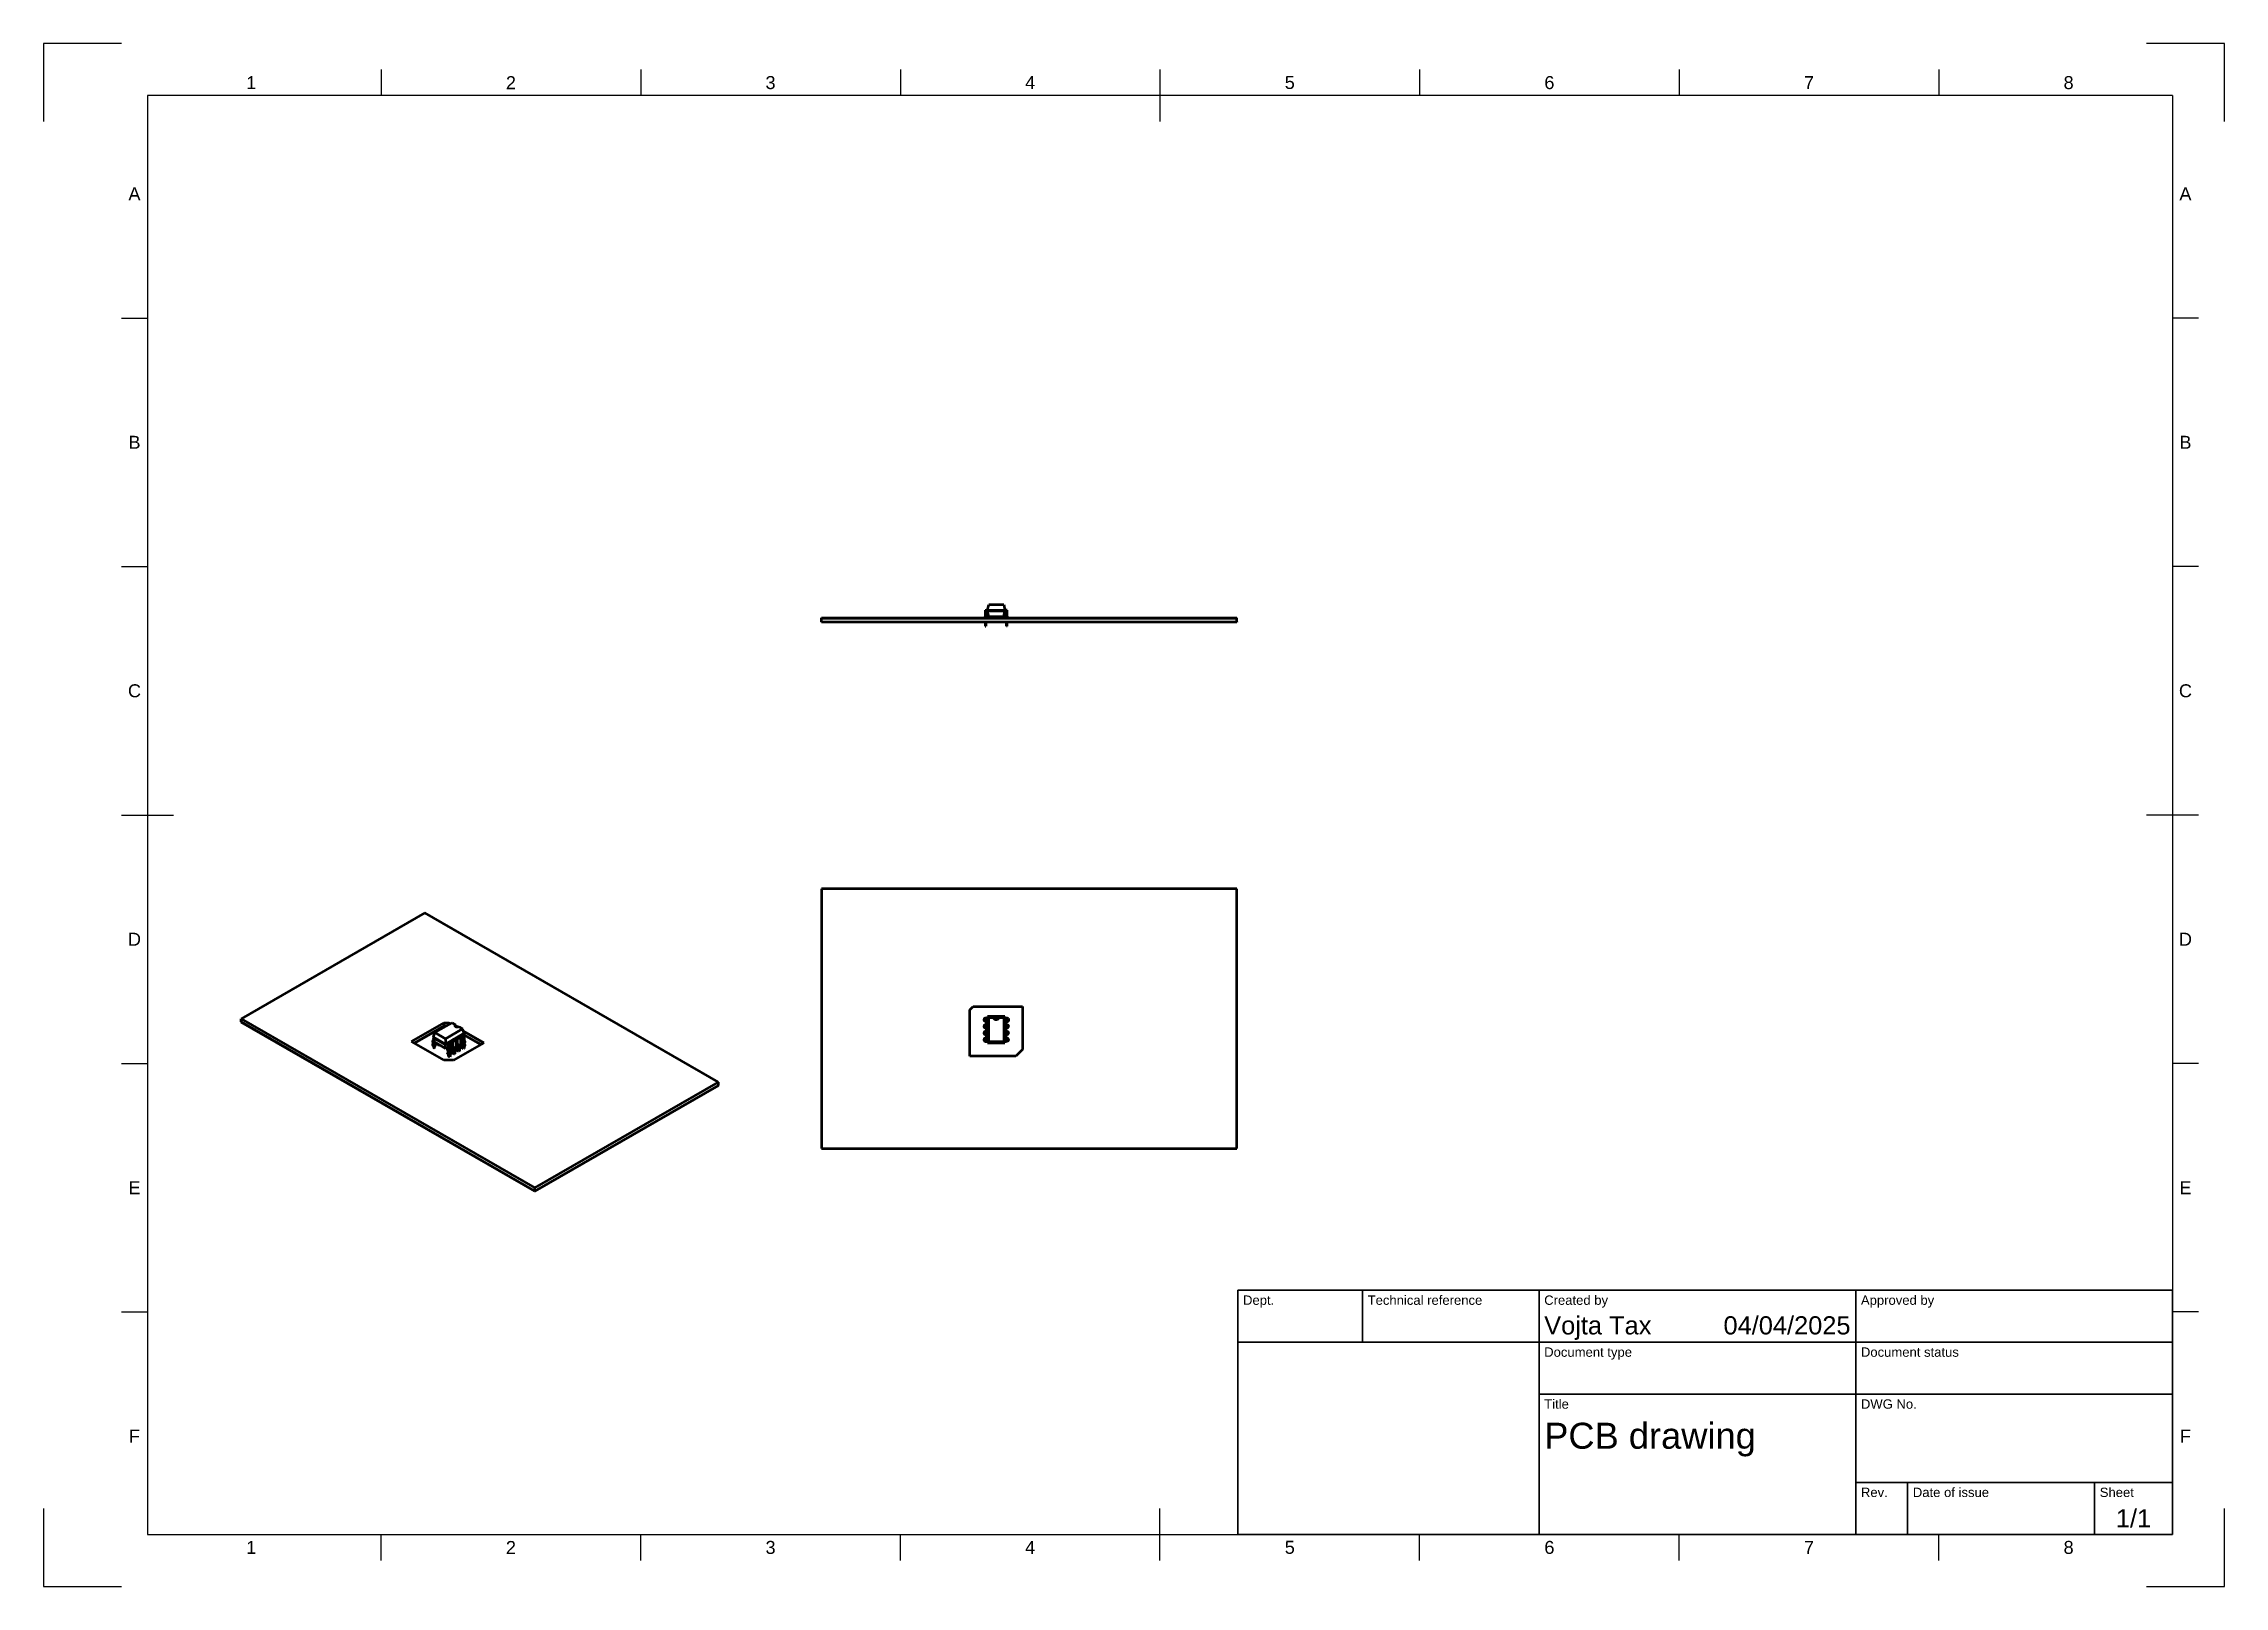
# Model space of a CAD drawing. Header units: millimetres. Extents: x 0 to 420, y 0 to 297.
import ezdxf
from ezdxf.enums import TextEntityAlignment as Align

# ---------------------------------------------------------------- set-up
doc = ezdxf.new("R2010")
doc.units = ezdxf.units.MM
doc.header["$LTSCALE"] = 0.75
for name, color, linetype, lineweight in [('BORDER', 7, 'Continuous', 25), ('TITLEBLOCK', 7, 'Continuous', 35), ('Visible', 7, 'Continuous', 50)]:
    doc.layers.add(name, color=color, linetype=linetype, lineweight=lineweight)
doc.styles.add('FusionTitle', font='arial.ttf')

# ---------------------------------------------------------------- blocks, each defined once
blk = doc.blocks.new('ISO_A3_SHEET')
at = {"layer": 'BORDER'}
for p, q in [((65, 292), (65, 287)), ((115, 292), (115, 287)), ((165, 292), (165, 287)), ((215, 292), (215, 282)), ((265, 292), (265, 287)), ((315, 292), (315, 287)), ((365, 292), (365, 287)), ((410, 287), (20, 287)), ((20, 287), (20, 10)), ((410, 287), (410, 10)), ((15, 244.16666), (20, 244.16666)), ((415, 244.16666), (410, 244.16666)), ((15, 196.33333), (20, 196.33333)), ((415, 196.33333), (410, 196.33333)), ((15, 148.5), (25, 148.5)), ((415, 148.5), (405, 148.5)), ((15, 100.66667), (20, 100.66667)), ((415, 100.66667), (410, 100.66667)), ((15, 52.83334), (20, 52.83334)), ((415, 52.83334), (410, 52.83334)), ((215, 5), (215, 15)), ((20, 10), (410, 10)), ((65, 5), (65, 10)), ((115, 5), (115, 10)), ((165, 5), (165, 10)), ((265, 5), (265, 10)), ((315, 5), (315, 10)), ((365, 5), (365, 10))]:
    blk.add_line(p, q, dxfattribs=at)
at = {"layer": 'Defpoints'}
for p, q in [((15, 297), (0, 297)), ((0, 297), (0, 282)), ((420, 297), (405, 297)), ((420, 282), (420, 297)), ((0, 15), (0, 0)), ((420, 0), (420, 15)), ((0, 0), (15, 0)), ((405, 0), (420, 0))]:
    blk.add_line(p, q, dxfattribs=at)
at = {"layer": 'BORDER', "style": 'FusionTitle'}
for s, p in [('1', (40, 289.5)), ('2', (90, 289.5)), ('3', (140, 289.5)), ('4', (190, 289.5)), ('5', (240, 289.5)), ('6', (290, 289.5)), ('7', (340, 289.5)), ('8', (390, 289.5)), ('A', (17.5, 268.08333)), ('A', (412.5, 268.08333)), ('B', (17.5, 220.25)), ('B', (412.5, 220.25)), ('C', (17.5, 172.41667)), ('C', (412.5, 172.41667)), ('D', (17.5, 124.58334)), ('D', (412.5, 124.58334)), ('E', (17.5, 76.75001)), ('E', (412.5, 76.75001)), ('F', (17.5, 28.91668)), ('F', (412.5, 28.91668)), ('1', (40, 7.5)), ('2', (90, 7.5)), ('3', (140, 7.5)), ('4', (190, 7.5)), ('5', (240, 7.5)), ('6', (290, 7.5)), ('7', (340, 7.5)), ('8', (390, 7.5))]:
    blk.add_text(s, height=2.5, dxfattribs=at).set_placement(p, align=Align.MIDDLE)
blk = doc.blocks.new('ISO_TITLEBLOCK')
at = {"layer": 'TITLEBLOCK'}
for p, q in [((0, 47), (-180, 47)), ((-180, 47), (-180, 0)), ((-156, 37), (-156, 47)), ((-122, 0), (-122, 47)), ((-61, 0), (-61, 47)), ((0, 0), (0, 47)), ((-180, 37), (0, 37)), ((-122, 27), (0, 27)), ((-61, 10), (0, 10)), ((-51, 0), (-51, 10)), ((-15, 0), (-15, 10)), ((-180, 0), (0, 0))]:
    blk.add_line(p, q, dxfattribs=at)
at = {"layer": 'TITLEBLOCK', "style": 'FusionTitle'}
for s, p in [('Dept.', (-179, 46)), ('Technical reference', (-155, 46)), ('Created by', (-121, 46)), ('Approved by', (-60, 46)), ('Document type', (-121, 36)), ('Document status', (-60, 36)), ('Title', (-121, 26)), ('DWG No.', (-60, 26)), ('Rev.', (-60, 9)), ('Date of issue', (-50, 9)), ('Sheet', (-14, 9))]:
    blk.add_text(s, height=1.8, dxfattribs=at).set_placement(p, align=Align.TOP_LEFT)
for tag, height, p in [('DEPT', 3.5, (-179, 42)), ('TECHNICAL_REFERENCE', 3.5, (-155, 42)), ('CREATED_BY', 3.5, (-121, 42)), ('APPROVED_BY', 3.5, (-60, 42)), ('DOCUMENT_TYPE', 3.5, (-121, 32)), ('DOCUMENT_STATUS', 3.5, (-60, 32)), ('TITLE_1', 5, (-121, 21.5)), ('TITLE_2', 5, (-121, 14)), ('TITLE_3', 5, (-121, 6.5)), ('DATE_OF_ISSUE', 3.5, (-50, 5))]:
    blk.add_attdef(tag, text='', height=height, dxfattribs=at).set_placement(p, align=Align.TOP_LEFT)
for tag, p in [('CREATED_DATE', (-62, 42)), ('APPROVED_DATE', (-0.99, 42))]:
    blk.add_attdef(tag, text='', height=3.5, dxfattribs=at).set_placement(p, align=Align.TOP_RIGHT)
for tag, height, p in [('DRAWING_NUMBER', 5, (-30.5, 19.75)), ('REV', 3.5, (-56, 4.85)), ('SHEET', 3.5, (-7.5, 4.85))]:
    blk.add_attdef(tag, text='', height=height, dxfattribs=at).set_placement(p, align=Align.TOP_CENTER)

msp = doc.modelspace()

# ---------------------------------------------------------------- linework, layer by layer
at = {"layer": 'Visible', "extrusion": (0, 1, 0)}
for p, q in [((149.80723, 186.442256), (229.80723, 186.442256)), ((149.80723, 186.416006), (149.80723, 186.442256)), ((149.80723, 186.416006), (229.80723, 186.416006)), ((149.80723, 185.666006), (149.80723, 186.416006)), ((149.80723, 186.416006), (229.80723, 186.416006)), ((149.80723, 185.666006), (229.80723, 185.666006)), ((149.80723, 185.666006), (229.80723, 185.666006)), ((149.80723, 185.666006), (149.80723, 185.639756)), ((229.80723, 185.639756), (149.80723, 185.639756)), ((181.414252, 186.451006), (181.050313, 186.451006)), ((181.050313, 186.442256), (181.050313, 186.451006)), ((181.050313, 185.631006), (181.050313, 185.639756)), ((181.414252, 185.631006), (181.050313, 185.631006)), ((181.33473, 187.902256), (181.81223, 187.902256)), ((181.33473, 187.902256), (181.33473, 186.451006)), ((181.33473, 185.631006), (181.33473, 185.027256)), ((181.33473, 185.027256), (181.45973, 185.027256)), ((181.33473, 185.027256), (181.33473, 184.852256)), ((181.33473, 184.852256), (181.45973, 184.852256)), ((181.414252, 186.451006), (181.448133, 186.451006)), ((181.414252, 186.442256), (181.414252, 186.451006)), ((181.414252, 185.631006), (181.414252, 185.639756)), ((181.414252, 185.631006), (181.448133, 185.631006)), ((181.448133, 186.442256), (181.448133, 186.451006)), ((181.744147, 186.451006), (181.448133, 186.451006)), ((181.448133, 185.631006), (181.448133, 185.639756)), ((181.744147, 185.631006), (181.448133, 185.631006)), ((181.81223, 187.777256), (181.45973, 187.777256)), ((181.45973, 187.777256), (181.45973, 186.451006)), ((181.45973, 185.631006), (181.45973, 185.027256)), ((181.45973, 185.027256), (181.45973, 184.852256)), ((181.744147, 186.442256), (181.744147, 186.451006)), ((181.744147, 185.631006), (181.744147, 185.639756)), ((181.81223, 187.933506), (182.01223, 188.982256)), ((181.81223, 187.933506), (181.81223, 187.746006)), ((181.81223, 187.933506), (185.11223, 187.933506)), ((182.01223, 186.697256), (181.81223, 187.746006)), ((185.11223, 187.746006), (181.81223, 187.746006)), ((184.91223, 188.982256), (182.01223, 188.982256)), ((182.01223, 186.697256), (184.91223, 186.697256)), ((184.91223, 188.982256), (185.11223, 187.933506)), ((184.91223, 186.697256), (185.11223, 187.746006)), ((185.11223, 187.933506), (185.11223, 187.746006)), ((185.58973, 187.902256), (185.11223, 187.902256)), ((185.11223, 187.777256), (185.46473, 187.777256)), ((185.544252, 186.451006), (185.180313, 186.451006)), ((185.180313, 186.442256), (185.180313, 186.451006)), ((185.180313, 185.631006), (185.180313, 185.639756)), ((185.544252, 185.631006), (185.180313, 185.631006)), ((185.46473, 186.451006), (185.46473, 187.777256)), ((185.46473, 185.027256), (185.46473, 185.631006)), ((185.58973, 185.027256), (185.46473, 185.027256)), ((185.46473, 184.852256), (185.46473, 185.027256)), ((185.58973, 184.852256), (185.46473, 184.852256)), ((185.544252, 186.451006), (185.578133, 186.451006)), ((185.544252, 186.442256), (185.544252, 186.451006)), ((185.544252, 185.631006), (185.544252, 185.639756)), ((185.544252, 185.631006), (185.578133, 185.631006)), ((185.578133, 186.442256), (185.578133, 186.451006)), ((185.874147, 186.451006), (185.578133, 186.451006)), ((185.578133, 185.631006), (185.578133, 185.639756)), ((185.874147, 185.631006), (185.578133, 185.631006)), ((185.58973, 186.451006), (185.58973, 187.902256)), ((185.58973, 185.027256), (185.58973, 185.631006)), ((185.58973, 184.852256), (185.58973, 185.027256)), ((185.874147, 186.442256), (185.874147, 186.451006)), ((185.874147, 185.631006), (185.874147, 185.639756)), ((229.80723, 186.416006), (229.80723, 186.442256)), ((229.80723, 185.666006), (229.80723, 186.416006)), ((229.80723, 185.666006), (229.80723, 185.639756))]:
    msp.add_line(p, q, dxfattribs=at)
at = {"layer": 'Visible'}
for p, q in [((229.80723, 134.301373), (149.80723, 134.301373)), ((149.80723, 134.301373), (149.80723, 84.301373)), ((229.80723, 84.301373), (229.80723, 134.301373)), ((178.38223, 110.971373), (179.01723, 111.606373)), ((178.38223, 102.081373), (178.38223, 110.971373)), ((179.01723, 111.606373), (188.54223, 111.606373)), ((185.11223, 109.701373), (181.81223, 109.701373)), ((181.81223, 109.701373), (182.01223, 109.501373)), ((181.81223, 109.701373), (181.81223, 104.621373)), ((182.01223, 109.501373), (182.964736, 109.501373)), ((182.01223, 104.821373), (182.01223, 109.501373)), ((182.962241, 109.548096), (183.962219, 109.548096)), ((183.959724, 109.501373), (184.91223, 109.501373)), ((185.11223, 109.701373), (184.91223, 109.501373)), ((184.91223, 109.501373), (184.91223, 104.821373)), ((185.11223, 104.621373), (185.11223, 109.701373)), ((188.54223, 111.606373), (188.54223, 103.351373)), ((181.33473, 109.198873), (181.81223, 109.198873)), ((181.33473, 109.198873), (181.33473, 108.668873)), ((181.33473, 108.668873), (181.81223, 108.668873)), ((181.33473, 108.193873), (181.81223, 108.193873)), ((181.33473, 108.193873), (181.33473, 107.398873)), ((181.33473, 107.398873), (181.81223, 107.398873)), ((181.33473, 106.923873), (181.81223, 106.923873)), ((181.33473, 106.923873), (181.33473, 106.128873)), ((181.33473, 106.128873), (181.81223, 106.128873)), ((181.33473, 105.653873), (181.81223, 105.653873)), ((181.33473, 105.653873), (181.33473, 105.123873)), ((181.33473, 105.123873), (181.81223, 105.123873)), ((185.58973, 109.198873), (185.11223, 109.198873)), ((185.58973, 108.668873), (185.11223, 108.668873)), ((185.58973, 108.193873), (185.11223, 108.193873)), ((185.58973, 107.398873), (185.11223, 107.398873)), ((185.58973, 106.923873), (185.11223, 106.923873)), ((185.58973, 106.128873), (185.11223, 106.128873)), ((185.58973, 105.653873), (185.11223, 105.653873)), ((185.58973, 105.123873), (185.11223, 105.123873)), ((185.58973, 108.668873), (185.58973, 109.198873)), ((185.58973, 107.398873), (185.58973, 108.193873)), ((185.58973, 106.128873), (185.58973, 106.923873)), ((185.58973, 105.123873), (185.58973, 105.653873)), ((187.27223, 102.081373), (178.38223, 102.081373)), ((181.414252, 104.909873), (181.448133, 104.913211)), ((181.81223, 104.621373), (182.01223, 104.821373)), ((181.81223, 104.621373), (185.11223, 104.621373)), ((184.91223, 104.821373), (182.01223, 104.821373)), ((184.91223, 104.821373), (185.11223, 104.621373)), ((185.544252, 104.909873), (185.578133, 104.913211)), ((188.54223, 103.351373), (187.27223, 102.081373)), ((149.80723, 84.301373), (229.80723, 84.301373))]:
    msp.add_line(p, q, dxfattribs=at)
at = {"layer": 'Visible', "extrusion": (0, 0.817547, 0.575862)}
for p, q in [((73.416596, 129.650732), (38.061257, 109.290946)), ((129.985138, 97.075074), (73.416596, 129.650732)), ((38.061257, 109.290946), (94.629799, 76.715289)), ((38.061257, 109.269485), (38.061257, 109.290946)), ((38.061257, 109.269485), (94.629799, 76.693828)), ((38.061257, 108.656325), (38.061257, 109.269485)), ((38.061257, 109.269485), (94.629799, 76.693828)), ((38.061257, 108.656325), (94.629799, 76.080668)), ((38.061257, 108.656325), (94.629799, 76.080668)), ((38.061257, 108.656325), (38.061257, 108.634864)), ((94.629799, 76.059207), (38.061257, 108.634864)), ((70.839192, 104.895268), (77.125371, 108.515238)), ((70.857825, 104.884538), (77.125371, 108.493777)), ((70.857825, 104.884538), (77.125371, 108.493777)), ((71.39021, 104.577958), (77.125371, 107.880617)), ((71.39021, 104.577958), (77.125371, 107.880617)), ((77.125371, 107.859156), (71.408844, 104.567227)), ((75.060619, 105.752031), (75.343462, 106.609434)), ((75.060619, 105.752031), (75.060619, 105.598741)), ((75.060619, 105.752031), (77.394072, 104.408285)), ((75.343462, 104.741338), (75.060619, 105.598741)), ((77.394072, 104.254995), (75.060619, 105.598741)), ((75.208581, 106.200561), (75.078297, 106.125535)), ((75.078297, 106.125535), (75.166984, 106.074463)), ((75.078297, 106.125535), (75.078297, 105.805619)), ((75.078297, 105.545153), (75.078297, 104.901843)), ((75.166685, 105.277215), (75.166685, 104.868513)), ((75.343462, 106.609434), (78.652722, 108.51511)), ((77.394072, 105.428566), (75.343462, 106.609434)), ((77.125371, 108.515238), (78.023397, 108.515238)), ((77.125371, 108.493777), (77.125371, 108.515238)), ((77.125371, 108.493777), (78.023397, 108.493777)), ((77.125371, 107.880617), (77.125371, 108.493777)), ((77.125371, 108.493777), (78.023397, 108.493777)), ((77.125371, 107.880617), (77.550908, 107.880617)), ((77.125371, 107.880617), (77.550908, 107.880617)), ((77.125371, 107.880617), (77.125371, 107.859156)), ((77.513641, 107.859156), (77.125371, 107.859156)), ((80.703331, 107.334242), (77.394072, 105.428566)), ((77.394072, 104.408285), (80.986174, 106.476839)), ((77.394072, 105.428566), (77.394072, 104.408285)), ((78.023397, 108.515238), (78.338171, 108.333972)), ((78.023397, 108.493777), (78.023397, 108.515238)), ((78.023397, 108.493777), (78.319537, 108.323241)), ((78.023397, 108.152705), (78.023397, 108.493777)), ((78.023397, 108.493777), (78.319537, 108.323241)), ((78.460035, 104.996584), (79.022185, 105.320305)), ((78.652722, 108.51511), (79.326245, 108.127253)), ((78.797678, 104.802149), (79.359828, 105.125869)), ((79.359828, 105.125869), (79.022185, 105.320305)), ((79.380243, 105.398755), (79.133098, 105.256434)), ((79.357518, 107.946995), (79.843653, 107.667049)), ((79.358061, 105.513723), (79.92021, 105.837444)), ((79.358061, 105.41153), (79.358061, 105.513723)), ((79.695704, 105.319287), (79.358061, 105.513723)), ((79.358061, 105.41153), (79.607316, 105.267993)), ((79.359828, 105.125869), (79.359828, 103.93225)), ((79.607316, 104.176568), (79.607316, 105.267993)), ((79.695704, 105.319287), (80.257854, 105.643008)), ((79.695704, 104.125668), (79.695704, 105.319287)), ((80.257854, 105.643008), (79.92021, 105.837444)), ((80.029808, 107.722099), (80.703331, 107.334242)), ((80.278269, 105.915894), (80.031124, 105.773573)), ((80.256086, 106.030862), (80.630853, 106.246675)), ((80.256086, 105.928668), (80.256086, 106.030862)), ((80.59373, 105.836426), (80.256086, 106.030862)), ((80.256086, 105.928668), (80.505341, 105.785132)), ((80.257854, 105.643008), (80.257854, 104.449389)), ((80.257854, 105.209614), (80.505341, 105.352132)), ((80.505341, 104.693706), (80.505341, 105.785132)), ((80.59373, 105.836426), (80.968496, 106.052239)), ((80.59373, 104.642807), (80.59373, 105.836426)), ((80.968496, 106.052239), (80.630853, 106.246675)), ((80.986174, 106.476839), (80.703331, 107.334242)), ((80.986174, 106.323549), (80.741766, 106.182804)), ((80.850867, 106.887006), (84.758589, 104.636699)), ((80.859607, 106.860513), (84.739955, 104.625969)), ((80.859607, 106.860513), (84.739955, 104.625969)), ((80.908139, 106.086997), (80.986174, 106.323549)), ((84.188937, 104.308658), (80.938896, 106.180232)), ((80.944845, 106.198267), (84.20757, 104.319388)), ((80.944845, 106.198267), (84.20757, 104.319388)), ((80.968496, 106.052239), (80.968496, 104.77154)), ((80.986174, 106.476839), (80.986174, 106.323549)), ((77.125371, 101.275298), (70.839192, 104.895268)), ((74.869265, 104.953266), (74.869265, 104.967573)), ((74.869265, 104.938959), (74.869265, 104.953266)), ((74.869265, 104.311491), (74.869265, 104.325798)), ((74.869265, 104.297184), (74.869265, 104.311491)), ((74.983206, 104.819548), (75.009524, 104.807111)), ((74.983206, 104.805241), (74.983206, 104.819548)), ((74.983206, 104.805241), (75.009524, 104.792804)), ((74.983206, 104.790934), (74.983206, 104.805241)), ((74.983206, 104.805241), (75.009524, 104.792804)), ((74.983206, 104.790934), (75.009524, 104.778497)), ((74.983206, 104.177774), (75.009524, 104.165337)), ((74.983206, 104.163467), (74.983206, 104.177774)), ((74.983206, 104.163467), (75.009524, 104.15103)), ((74.983206, 104.163467), (75.009524, 104.15103)), ((74.983206, 104.14916), (74.983206, 104.163467)), ((74.983206, 104.14916), (75.009524, 104.136723)), ((75.009524, 104.792804), (75.009524, 104.807111)), ((75.009524, 104.778497), (75.009524, 104.792804)), ((75.009524, 104.15103), (75.009524, 104.165337)), ((75.009524, 104.136723), (75.009524, 104.15103)), ((75.019683, 104.325799), (75.019683, 104.774319)), ((75.078297, 104.113866), (75.078297, 103.775087)), ((75.078297, 103.775087), (75.166685, 103.724187)), ((75.078297, 103.775087), (75.140758, 103.667985)), ((75.140758, 103.667985), (75.229146, 103.617085)), ((75.166685, 104.099452), (75.166685, 103.724187)), ((75.166685, 103.724187), (75.229146, 103.617085)), ((75.229146, 103.617085), (75.291607, 103.653054)), ((75.291607, 103.653054), (75.354068, 103.832094)), ((75.343462, 104.741338), (77.394072, 103.560471)), ((75.354068, 103.832094), (75.354068, 104.113866)), ((75.412683, 104.325799), (75.412683, 104.701477)), ((75.5631, 104.311491), (75.5631, 104.325799)), ((75.5631, 104.297184), (75.5631, 104.311491)), ((75.976322, 104.376898), (75.976322, 104.292225)), ((75.976322, 104.292225), (76.038784, 104.185123)), ((75.976322, 104.292225), (76.064711, 104.241326)), ((76.038784, 104.185123), (76.127172, 104.134224)), ((76.064711, 104.325999), (76.064711, 104.241326)), ((76.064711, 104.241326), (76.127172, 104.134224)), ((76.127172, 104.134224), (76.189633, 104.170193)), ((76.189633, 104.170193), (76.213997, 104.240031)), ((78.921422, 101.275298), (77.125371, 101.275298)), ((77.771575, 104.472385), (77.394072, 104.254995)), ((77.394072, 104.408285), (77.394072, 104.254995)), ((77.394072, 103.560471), (77.394072, 104.254995)), ((77.394072, 103.560471), (77.998648, 103.908623)), ((77.749393, 104.587353), (78.124159, 104.803166)), ((77.749393, 104.485159), (77.749393, 104.587353)), ((78.087036, 104.392917), (77.749393, 104.587353)), ((77.749393, 104.485159), (77.998648, 104.341623)), ((77.789616, 103.271547), (77.789616, 103.285855)), ((77.789616, 103.25724), (77.789616, 103.271547)), ((77.789616, 102.629773), (77.789616, 102.64408)), ((77.789616, 102.615466), (77.789616, 102.629773)), ((77.903558, 103.13783), (77.929875, 103.125393)), ((77.903558, 103.123523), (77.903558, 103.13783)), ((77.903558, 103.123523), (77.929875, 103.111086)), ((77.903558, 103.109216), (77.903558, 103.123523)), ((77.903558, 103.123523), (77.929875, 103.111086)), ((77.903558, 103.109216), (77.929875, 103.096779)), ((77.903558, 102.496056), (77.929875, 102.483618)), ((77.903558, 102.481749), (77.903558, 102.496056)), ((77.903558, 102.481749), (77.929875, 102.469311)), ((77.903558, 102.481749), (77.929875, 102.469311)), ((77.903558, 102.467441), (77.903558, 102.481749)), ((77.903558, 102.467441), (77.929875, 102.455004)), ((77.929875, 103.111086), (77.929875, 103.125393)), ((77.929875, 103.096779), (77.929875, 103.111086)), ((77.929875, 102.469311), (77.929875, 102.483618)), ((77.929875, 102.455004), (77.929875, 102.469311)), ((77.940034, 102.64408), (77.940034, 103.092601)), ((77.998648, 103.220124), (77.998648, 104.341623)), ((77.998648, 102.093368), (77.998648, 102.432147)), ((78.087036, 102.042469), (77.998648, 102.093368)), ((78.061109, 101.986267), (77.998648, 102.093368)), ((78.149497, 101.935367), (78.061109, 101.986267)), ((78.087036, 104.392917), (78.461803, 104.608731)), ((78.087036, 103.186795), (78.087036, 104.392917)), ((78.087036, 102.042469), (78.087036, 102.417734)), ((78.149497, 101.935367), (78.087036, 102.042469)), ((78.461803, 104.608731), (78.124159, 104.803166)), ((78.211958, 101.971336), (78.149497, 101.935367)), ((78.274419, 102.150376), (78.211958, 101.971336)), ((78.482218, 104.881617), (78.235073, 104.739296)), ((78.299334, 103.321552), (78.274419, 103.307205)), ((78.274419, 103.307205), (78.274419, 103.220124)), ((78.274419, 102.432147), (78.274419, 102.150376)), ((78.333034, 102.64408), (78.333034, 103.092601)), ((78.461803, 103.415112), (78.427012, 103.395077)), ((78.460035, 104.894391), (78.460035, 104.996584)), ((78.797678, 104.802149), (78.460035, 104.996584)), ((78.460035, 104.894391), (78.70929, 104.750855)), ((78.461803, 104.608731), (78.461803, 103.415112)), ((78.461803, 104.175336), (78.70929, 104.317855)), ((78.483451, 103.271548), (78.483451, 103.285855)), ((78.483451, 103.257241), (78.483451, 103.271548)), ((78.483451, 102.629773), (78.483451, 102.64408)), ((78.483451, 102.615466), (78.483451, 102.629773)), ((78.687642, 103.788686), (78.687642, 103.802993)), ((78.687642, 103.774379), (78.687642, 103.788686)), ((78.687642, 103.146912), (78.687642, 103.161219)), ((78.687642, 103.132604), (78.687642, 103.146912)), ((78.70929, 103.659429), (78.70929, 104.750855)), ((78.797678, 103.60853), (78.70929, 103.659429)), ((78.797678, 103.60853), (78.797678, 104.802149)), ((78.83746, 103.631438), (78.797678, 103.60853)), ((78.801583, 103.013194), (78.827901, 103.000757)), ((78.801583, 102.998887), (78.801583, 103.013194)), ((78.801583, 102.998887), (78.827901, 102.98645)), ((78.801583, 102.998887), (78.827901, 102.98645)), ((78.801583, 102.98458), (78.801583, 102.998887)), ((78.801583, 102.98458), (78.827901, 102.972143)), ((78.81644, 103.619334), (78.827901, 103.613917)), ((78.827901, 103.613917), (78.827901, 103.625933)), ((78.827901, 102.98645), (78.827901, 103.000757)), ((78.827901, 102.972143), (78.827901, 102.98645)), ((78.838059, 103.161219), (78.838059, 103.60974)), ((78.896673, 102.610507), (78.896673, 102.949286)), ((78.959135, 102.503405), (78.896673, 102.610507)), ((78.985062, 102.559607), (78.896673, 102.610507)), ((84.758589, 104.636699), (78.921422, 101.275298)), ((79.047523, 102.452506), (78.959135, 102.503405)), ((78.985062, 103.716437), (78.968862, 103.707108)), ((78.985062, 103.703933), (78.985062, 103.716437)), ((78.985062, 102.559607), (78.985062, 102.934872)), ((79.047523, 102.452506), (78.985062, 102.559607)), ((79.109984, 102.488475), (79.047523, 102.452506)), ((79.172445, 102.667514), (79.109984, 102.488475)), ((79.197359, 103.838691), (79.172445, 103.824343)), ((79.172445, 103.824343), (79.172445, 103.737263)), ((79.172445, 102.949286), (79.172445, 102.667514)), ((79.231059, 103.161219), (79.231059, 103.60974)), ((79.359828, 103.93225), (79.325038, 103.912216)), ((79.359828, 104.692475), (79.607316, 104.834994)), ((79.381477, 103.788686), (79.381477, 103.802993)), ((79.381477, 103.774379), (79.381477, 103.788686)), ((79.381477, 103.146912), (79.381477, 103.161219)), ((79.381477, 103.132605), (79.381477, 103.146912)), ((79.585667, 104.305825), (79.585667, 104.320132)), ((79.585667, 104.291518), (79.585667, 104.305825)), ((79.585667, 103.66405), (79.585667, 103.678357)), ((79.585667, 103.649743), (79.585667, 103.66405)), ((79.695704, 104.125668), (79.607316, 104.176568)), ((79.735485, 104.148577), (79.695704, 104.125668)), ((79.699609, 103.530333), (79.725926, 103.517896)), ((79.699609, 103.516026), (79.699609, 103.530333)), ((79.699609, 103.516026), (79.725926, 103.503588)), ((79.699609, 103.516026), (79.725926, 103.503588)), ((79.699609, 103.501719), (79.699609, 103.516026)), ((79.699609, 103.501719), (79.725926, 103.489281)), ((79.714465, 104.136472), (79.725926, 104.131056)), ((79.725926, 104.131056), (79.725926, 104.143072)), ((79.725926, 103.503588), (79.725926, 103.517896)), ((79.725926, 103.489281), (79.725926, 103.503588)), ((79.736085, 103.678357), (79.736085, 104.126878)), ((79.794699, 103.127645), (79.794699, 103.466424)), ((79.85716, 103.020544), (79.794699, 103.127645)), ((79.883087, 103.076746), (79.794699, 103.127645)), ((79.945548, 102.969644), (79.85716, 103.020544)), ((79.883087, 104.233575), (79.866888, 104.224246)), ((79.883087, 104.221072), (79.883087, 104.233575)), ((79.883087, 103.076746), (79.883087, 103.452011)), ((79.945548, 102.969644), (79.883087, 103.076746)), ((80.00801, 103.005613), (79.945548, 102.969644)), ((80.070471, 103.184653), (80.00801, 103.005613)), ((80.095385, 104.355829), (80.070471, 104.341482)), ((80.070471, 104.341482), (80.070471, 104.254402)), ((80.070471, 103.466424), (80.070471, 103.184653)), ((80.129085, 103.678357), (80.129085, 104.126878)), ((80.257854, 104.449389), (80.223063, 104.429354)), ((80.279502, 104.305825), (80.279502, 104.320132)), ((80.279502, 104.291518), (80.279502, 104.305825)), ((80.279502, 103.66405), (80.279502, 103.678357)), ((80.279502, 103.649743), (80.279502, 103.66405)), ((80.483693, 104.822963), (80.483693, 104.83727)), ((80.483693, 104.808656), (80.483693, 104.822963)), ((80.483693, 104.181189), (80.483693, 104.195496)), ((80.483693, 104.166882), (80.483693, 104.181189)), ((80.59373, 104.642807), (80.505341, 104.693706)), ((80.633511, 104.665715), (80.59373, 104.642807)), ((80.597634, 104.047471), (80.623952, 104.035034)), ((80.597634, 104.033164), (80.597634, 104.047471)), ((80.597634, 104.033164), (80.623952, 104.020727)), ((80.597634, 104.033164), (80.623952, 104.020727)), ((80.597634, 104.018857), (80.597634, 104.033164)), ((80.597634, 104.018857), (80.623952, 104.00642)), ((80.612491, 104.653611), (80.623952, 104.648194)), ((80.623952, 104.648194), (80.623952, 104.660211)), ((80.623952, 104.020727), (80.623952, 104.035034)), ((80.623952, 104.00642), (80.623952, 104.020727)), ((80.63411, 104.195496), (80.63411, 104.644017)), ((80.692725, 103.644784), (80.692725, 103.983563)), ((80.755186, 103.537682), (80.692725, 103.644784)), ((80.781113, 103.593885), (80.692725, 103.644784)), ((80.843574, 103.486783), (80.755186, 103.537682)), ((80.781113, 104.750714), (80.764913, 104.741385)), ((80.781113, 104.73821), (80.781113, 104.750714)), ((80.781113, 103.593885), (80.781113, 103.969149)), ((80.843574, 103.486783), (80.781113, 103.593885)), ((80.906035, 103.522752), (80.843574, 103.486783)), ((80.968496, 103.701791), (80.906035, 103.522752)), ((80.968496, 103.983563), (80.968496, 103.701791)), ((81.02711, 104.195496), (81.02711, 104.644017)), ((81.177528, 104.822963), (81.177528, 104.83727)), ((81.177528, 104.808656), (81.177528, 104.822963)), ((81.177528, 104.181189), (81.177528, 104.195496)), ((81.177528, 104.166882), (81.177528, 104.181189)), ((94.629799, 76.715289), (129.985138, 97.075074)), ((94.629799, 76.693828), (129.985138, 97.053614)), ((94.629799, 76.693828), (129.985138, 97.053614)), ((129.985138, 97.053614), (129.985138, 97.075074)), ((129.985138, 96.440454), (129.985138, 97.053614)), ((94.629799, 76.080668), (129.985138, 96.440454)), ((94.629799, 76.080668), (129.985138, 96.440454)), ((129.985138, 96.418993), (94.629799, 76.059207)), ((129.985138, 96.440454), (129.985138, 96.418993)), ((94.629799, 76.693828), (94.629799, 76.715289)), ((94.629799, 76.080668), (94.629799, 76.693828)), ((94.629799, 76.080668), (94.629799, 76.059207))]:
    msp.add_line(p, q, dxfattribs=at)
at = {"layer": 'Visible'}
for centre, radius, start, end in [((181.39723, 109.066373), 0.346918, 98.437461, 259.621008), ((181.39723, 109.066373), 0.346917, 22.453617, 98.437443), ((185.52723, 109.066373), 0.346918, 98.437461, 157.546355), ((185.52723, 109.066373), 0.346917, 280.378975, 98.437443), ((181.39723, 107.796373), 0.346918, 100.378992, 259.621008), ((181.39723, 106.526373), 0.346918, 100.378992, 259.621008), ((181.39723, 105.256373), 0.346918, 100.378992, 272.812403), ((181.39723, 105.256373), 0.346917, 278.437443, 337.546383), ((185.52723, 105.256373), 0.346918, 202.453551, 272.812403), ((185.52723, 105.256373), 0.346917, 278.437443, 79.621025), ((185.52723, 107.796373), 0.346917, 280.378975, 79.621025), ((185.52723, 106.526373), 0.346917, 280.378975, 79.621025)]:
    msp.add_arc(centre, radius, start, end, dxfattribs=at)
at = {"layer": 'Visible', "extrusion": (0, 0, -1)}
for centre, radius, start, end in [((-181.39723, 109.066373), 0.179, 290.436069, 132.249545), ((-183.46223, 109.551373), 0.5, 354.26083, 359.624399), ((-183.46223, 109.551373), 0.5, 185.73917, 354.26083), ((-183.46223, 109.551373), 0.5, 180.375601, 185.73917), ((-185.52723, 109.066373), 0.179, 47.750455, 249.563931), ((-181.39723, 105.256373), 0.179, 227.750455, 69.563931), ((-181.39723, 107.796373), 0.179, 290.436069, 69.563931), ((-181.39723, 106.526373), 0.179, 290.436069, 69.563931), ((-185.52723, 105.256373), 0.179, 110.436069, 312.249545), ((-185.52723, 107.796373), 0.179, 110.436069, 249.563931), ((-185.52723, 106.526373), 0.179, 110.436069, 249.563931)]:
    msp.add_arc(centre, radius, start, end, dxfattribs=at)
at = {"layer": 'Visible'}
for centre, major_axis, ratio, start_param, end_param in [((75.216183, 104.967573), (0.346918, 0), 0.575861701, 1.9795430956, 3.9760765033), ((75.216183, 104.953266), (0.179, 0), 0.575861701, 2.4501263925, 3.0721384008), ((75.216183, 104.938959), (0.179, 0), 0.575861701, 2.4501263925, 3.0023462494), ((79.713382, 107.730685), (-0.398294, 1.949586), 0.1550385307, 1.3343961225, 1.4280080737), ((80.83061, 104.83727), (-0.346918, 0), 0.575861701, 4.0742522949, 4.3036417119), ((75.216183, 104.325798), (0.346918, 0), 0.575861701, 2.1729476355, 3.9760765033), ((75.216183, 104.953266), (0.346918, 0), 0.575861701, 3.1415926536, 3.9760765033), ((75.216183, 104.953266), (0.346918, 0), 0.575861701, 3.1415926536, 3.9760765033), ((75.216183, 104.938959), (0.346918, 0), 0.575861701, 3.1415926536, 3.9760765033), ((75.216183, 104.311491), (0.346918, 0), 0.575861701, 3.1415926536, 3.9760765033), ((75.216183, 104.311491), (0.346918, 0), 0.575861701, 3.1415926536, 3.9760765033), ((75.216183, 104.297184), (0.346918, 0), 0.575861701, 3.1415926536, 3.9760765033), ((75.216183, 104.967573), (-0.346917, 0), 0.575861701, 0.9326593258, 1.9081783541), ((75.216183, 104.953266), (-0.346917, 0), 0.575861701, 0.9326593258, 1.9217091957), ((75.216183, 104.953266), (-0.346917, 0), 0.575861701, 0.9326593258, 1.9217091957), ((75.216183, 104.938959), (-0.346917, 0), 0.575861701, 0.9326593259, 1.935270251), ((75.216183, 104.325799), (0.346917, 0), 0.575861701, 4.0742519794, 7.215844633), ((75.216183, 104.311491), (-0.346917, 0), 0.575861701, 0.9326593258, 3.1415926536), ((75.216183, 104.311491), (-0.346917, 0), 0.575861701, 0.9326593258, 3.1415926536), ((75.216183, 104.297184), (-0.346917, 0), 0.575861701, 0.9326593259, 3.1415926536), ((75.216183, 104.325799), (-0.1965, 0), 0.575861701, 0, 3.1415926536), ((75.216183, 104.325798), (-0.346918, 0), 0.5758617008, 4.0742522959, 4.1102371163), ((78.136534, 103.285855), (-0.346918, 0), 0.575861701, -1.162049558, 0.8344838497), ((78.136534, 102.64408), (0.346918, 0), 0.575861701, 2.1729476355, 3.9760765033), ((78.136534, 103.271547), (0.346918, 0), 0.575861701, 3.1415926536, 3.9760765033), ((78.136534, 103.271547), (0.346918, 0), 0.575861701, 3.1415926536, 3.9760765033), ((78.136534, 103.25724), (0.346918, 0), 0.575861701, 3.1415926536, 3.9760765033), ((78.136534, 102.629773), (0.346918, 0), 0.575861701, 3.1415926536, 3.9760765033), ((78.136534, 102.629773), (0.346918, 0), 0.575861701, 3.1415926536, 3.9760765033), ((78.136534, 102.615466), (0.346918, 0), 0.575861701, 3.1415926536, 3.9760765033), ((78.136534, 103.285855), (0.346917, 0), 0.575861701, 4.0742519794, 6.8874361822), ((78.136534, 103.271548), (0.346917, 0), 0.575861701, 4.0742519794, 6.2831853072), ((78.136534, 103.271548), (0.346917, 0), 0.575861701, 4.0742519794, 6.2831853072), ((78.136534, 103.257241), (0.346917, 0), 0.575861701, 4.0742519794, 6.2831853072), ((78.136534, 102.64408), (0.346917, 0), 0.575861701, 4.0742519794, 7.215844633), ((78.136534, 102.629773), (-0.346917, 0), 0.575861701, 0.9326593259, 3.1415926536), ((78.136534, 102.629773), (-0.346917, 0), 0.575861701, 0.9326593259, 3.1415926536), ((78.136534, 102.615466), (0.346917, 0), 0.575861701, 4.0742519794, 6.2831853072), ((78.136534, 102.64408), (-0.1965, 0), 0.575861701, 0, 3.1415926536), ((78.136534, 103.271548), (0.179, 0), 0.575861701, 2.4501263925, 3.0721384008), ((78.136534, 103.257241), (0.179, 0), 0.575861701, 2.4501263925, 3.0023462493), ((78.136534, 103.257241), (-0.179, 0), 0.575861701, 3.2808390578, 3.7236466523), ((78.136534, 103.271548), (0.179, 0), 0.575861701, 0.0694542527, 0.4806112531), ((78.136534, 102.64408), (0.346918, 0), 0.5758617013, 0.9326596401, 0.9686444605), ((79.034559, 103.802993), (0.346918, 0), 0.575861701, 2.7864515595, 3.4967337477), ((79.034559, 103.161219), (0.346918, 0), 0.575861701, 2.1729476355, 3.9760765033), ((79.034559, 103.788686), (-0.346918, 0), 0.575861701, 0, 0.3551410941), ((79.034559, 103.788686), (-0.346918, 0), 0.575861701, 0, 0.3551410941), ((79.034559, 103.774379), (-0.346918, 0), 0.575861701, 0, 0.3551410941), ((79.034559, 103.146912), (0.346918, 0), 0.575861701, 3.1415926536, 3.9760765033), ((79.034559, 103.146912), (0.346918, 0), 0.575861701, 3.1415926536, 3.9760765033), ((79.034559, 103.132604), (0.346918, 0), 0.575861701, 3.1415926536, 3.9760765033), ((79.034559, 103.774379), (0.346917, 0), 0.575861701, 4.0742519794, 6.2831853072), ((79.034559, 103.161219), (0.346917, 0), 0.575861701, 4.0742519794, 7.215844633), ((79.034559, 103.146912), (0.346917, 0), 0.575861701, 4.0742519794, 6.2831853072), ((79.034559, 103.146912), (0.346917, 0), 0.575861701, 4.0742519794, 6.2831853072), ((79.034559, 103.132605), (0.346917, 0), 0.575861701, 4.0742519794, 6.2831853072), ((79.034559, 103.788686), (0.346917, 0), 0.575861701, 4.0824546196, 6.2831853072), ((79.034559, 103.788686), (0.346917, 0), 0.575861701, 4.0824546196, 6.2831853072), ((79.034559, 103.802993), (-0.346917, 0), 0.575861701, 0.9665454518, 3.7458435286), ((79.034559, 103.161219), (-0.1965, 0), 0.575861701, 0, 3.1415926536), ((79.034559, 103.774379), (-0.179, 0), 0.575861701, 3.2808390578, 3.7236466523), ((79.034559, 103.788686), (0.179, 0), 0.5758617009, 0.0694542527, 0.4806112531), ((79.034559, 103.161219), (0.346918, 0), 0.5758617013, 0.93265964, 0.9686444605), ((79.932585, 104.320132), (0.346918, 0), 0.575861701, 2.7864515595, 3.4967337477), ((79.932585, 103.678357), (-0.346918, 0), 0.575861701, -0.9686450181, 0.8344838497), ((79.932585, 104.305825), (-0.346918, 0), 0.575861701, 0, 0.3551410941), ((79.932585, 104.305825), (-0.346918, 0), 0.575861701, 0, 0.3551410941), ((79.932585, 104.291518), (-0.346918, 0), 0.575861701, 0, 0.3551410941), ((79.932585, 103.66405), (0.346918, 0), 0.575861701, 3.1415926536, 3.9760765033), ((79.932585, 103.66405), (0.346918, 0), 0.575861701, 3.1415926536, 3.9760765033), ((79.932585, 103.649743), (0.346918, 0), 0.575861701, 3.1415926536, 3.9760765033), ((79.932585, 104.291518), (0.346917, 0), 0.575861701, 4.0742519794, 6.2831853072), ((79.932585, 103.678357), (-0.346917, 0), 0.575861701, 0.9326593258, 4.0742519794), ((79.932585, 103.66405), (0.346917, 0), 0.575861701, 4.0742519794, 6.2831853072), ((79.932585, 103.66405), (0.346917, 0), 0.575861701, 4.0742519794, 6.2831853072), ((79.932585, 103.649743), (-0.346917, 0), 0.575861701, 0.9326593259, 3.1415926536), ((79.932585, 104.305825), (-0.346917, 0), 0.575861701, 0.940861966, 3.1415926536), ((79.932585, 104.305825), (-0.346917, 0), 0.575861701, 0.940861966, 3.1415926536), ((79.932585, 104.320132), (-0.346917, 0), 0.575861701, 0.9665454518, 3.7458435286), ((79.932585, 103.678357), (-0.1965, 0), 0.575861701, 0, 3.1415926536), ((79.932585, 104.291518), (-0.179, 0), 0.575861701, 3.2808390578, 3.7236466523), ((79.932585, 104.305825), (0.179, 0), 0.575861701, 0.0694542527, 0.4806112531), ((79.932585, 103.678357), (0.346918, 0), 0.5758617014, 0.9326596392, 0.9686444597), ((80.83061, 104.83727), (0.346918, 0), 0.575861701, 2.7864515595, 3.4967337477), ((80.83061, 104.195496), (0.346918, 0), 0.575861701, 2.1729476355, 3.9760765033), ((80.83061, 104.822963), (-0.346918, 0), 0.575861701, 0, 0.3551410942), ((80.83061, 104.822963), (-0.346918, 0), 0.575861701, 0, 0.3551410942), ((80.83061, 104.808656), (-0.346918, 0), 0.575861701, 0, 0.3551410942), ((80.83061, 104.181189), (0.346918, 0), 0.575861701, 3.1415926536, 3.9760765033), ((80.83061, 104.181189), (0.346918, 0), 0.575861701, 3.1415926536, 3.9760765033), ((80.83061, 104.166882), (0.346918, 0), 0.575861701, 3.1415926536, 3.9760765033), ((80.83061, 104.808656), (0.346917, 0), 0.575861701, 4.0742519794, 6.2831853072), ((80.83061, 104.195496), (-0.346917, 0), 0.575861701, 0.9326593259, 4.0742519794), ((80.83061, 104.181189), (0.346917, 0), 0.575861701, 4.0742519794, 6.2831853072), ((80.83061, 104.181189), (0.346917, 0), 0.575861701, 4.0742519794, 6.2831853072), ((80.83061, 104.166882), (0.346917, 0), 0.575861701, 4.0742519794, 6.2831853072), ((80.83061, 104.822963), (-0.346917, 0), 0.575861701, 0.940861966, 3.1415926536), ((80.83061, 104.822963), (-0.346917, 0), 0.575861701, 0.940861966, 3.1415926536), ((80.83061, 104.83727), (0.346917, 0), 0.5758617009, 4.1081381054, 7.215844633), ((80.83061, 104.195496), (-0.1965, 0), 0.575861701, 0, 3.1415926536), ((80.83061, 104.822963), (-0.179, 0), 0.575861701, 3.2110469063, 3.8330589146), ((80.83061, 104.808656), (-0.179, 0), 0.575861701, 3.2808390578, 3.8330589147), ((80.83061, 104.195496), (-0.346918, 0), 0.5758617008, 4.0742522959, 4.1102371162)]:
    msp.add_ellipse(centre, major_axis=major_axis, ratio=ratio, start_param=start_param, end_param=end_param, dxfattribs=at)
at = {"layer": 'Visible', "extrusion": (0, 2e-16, -1)}
for centre, major_axis, ratio, start_param, end_param in [((75.216183, 104.967573), (0.179, 0), 0.575861701, 1.0899293131, 3.8330589146), ((75.216183, 104.953266), (0.179, 0), 0.575861701, 3.2110469063, 3.8330589146), ((75.216183, 104.938959), (0.179, 0), 0.575861701, 3.2808390578, 3.8330589146), ((79.713382, 107.945036), (0.5, 0), 0.575861701, 0.8855655846, 3.8268233958), ((78.136534, 103.285855), (-0.179, 0), 0.575861701, 2.7128711725, 6.9746515682), ((78.136534, 103.271548), (0.179, 0), 0.575861701, 3.2110469063, 3.8330589146), ((78.136534, 103.257241), (0.179, 0), 0.575861701, 3.2808390578, 3.8330589147), ((78.136534, 103.257241), (-0.179, 0), 0.575861701, 2.5595386549, 3.0023462494), ((78.136534, 103.271548), (0.179, 0), 0.575861701, -0.4806112531, -0.0694542527), ((79.034559, 103.802993), (-0.179, 0), 0.575861701, 2.7128711725, 5.1411104615), ((79.034559, 103.774379), (-0.179, 0), 0.575861701, 2.5595386548, 3.0023462494), ((79.034559, 103.788686), (0.179, 0), 0.5758617009, -0.4806112531, -0.0694542527), ((79.932585, 104.320132), (0.179, 0), 0.575861701, -0.4287214811, 1.9995178079), ((79.932585, 104.291518), (-0.179, 0), 0.575861701, 2.5595386549, 3.0023462494), ((79.932585, 104.305825), (0.179, 0), 0.575861701, -0.4806112531, -0.0694542527)]:
    msp.add_ellipse(centre, major_axis=major_axis, ratio=ratio, start_param=start_param, end_param=end_param, dxfattribs=at)
at = {"layer": 'Visible', "extrusion": (0, 0, -1)}
for centre, major_axis, start_param, end_param in [((79.713382, 107.744737), (0.5, 0), 3.4968428095, 3.9204353469), ((80.83061, 104.83727), (0.179, 0), -0.691466261, 1.9995178079), ((80.83061, 104.822963), (-0.179, 0), 2.4501263925, 3.0721384008), ((80.83061, 104.808656), (-0.179, 0), 2.4501263925, 3.0023462494)]:
    msp.add_ellipse(centre, major_axis=major_axis, ratio=0.575861701, start_param=start_param, end_param=end_param, dxfattribs=at)

# ---------------------------------------------------------------- block references
at = {"layer": 'BORDER'}
msp.add_blockref('ISO_A3_SHEET', (0, 0), dxfattribs=at)
at = {"layer": 'TITLEBLOCK'}
msp.add_blockref('ISO_TITLEBLOCK', (410, 10), dxfattribs=at).add_auto_attribs({'CREATED_DATE': '04/04/2025', 'SHEET': '1/1', 'TITLE_1': 'PCB drawing', 'CREATED_BY': 'Vojta Tax'})

doc.saveas('drawing.dxf')
